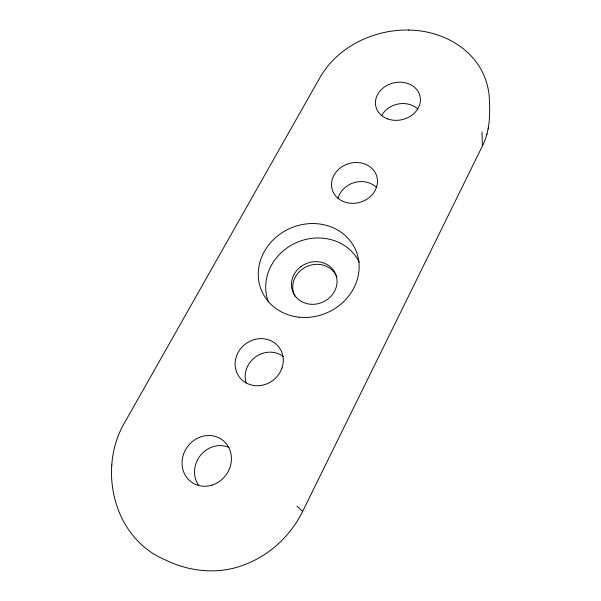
<?xml version="1.0" encoding="UTF-8"?>
<svg xmlns="http://www.w3.org/2000/svg" width="601" height="601" viewBox="0 0 601 601"><rect width="100%" height="100%" fill="white"/><g stroke="black" fill="none" stroke-linecap="round" stroke-linejoin="round"><path stroke-width="0.9" d="M408.635 30.05C373.747 29.374 337.717 46.683 320.025 77.416L125.774 420.655C96.836 467.323 112.815 538.158 165.463 559.967C189.548 571.829 218.148 574.714 243.488 565.09C269.158 555.737 290.553 535.949 302.596 511.504L482.16 146.479C490.303 130.883 490.221 112.913 489.161 95.814C488.02 83.599 483.55 71.707 476.142 61.895C460.441 41.033 434.087 30.32 408.41 30.05M111.824 465.467L111.876 465.076M486.69 134.842L486.893 134.008M488.132 128.907L488.343 128.043M296.939 506.162L302.461 511.293M482.002 132.01L482.348 145.675M295.076 296.338A23.011 20.862 -24 0 1 299.426 271.592L302.115 269.286A23.011 20.862 -24 0 1 325.532 265.912L328.559 267.407A23.011 20.862 -24 0 1 336.876 277.331M198.345 484.932A25.092 23.078 -55.3 0 1 200.591 455.205A25.092 23.078 -55.3 0 1 228.958 447.429M381.778 115.46A21.861 18.398 -12.8 0 1 417.815 108.954M338.04 198.42A22.387 19.6 -16.7 0 1 339.783 193.95L341.548 191.193A22.387 19.6 -16.7 0 1 376.677 187.632M246.079 382.882A23.845 22.079 -37.9 0 1 249.948 362.448L252.36 359.646A23.845 22.079 -37.9 0 1 283.612 356.709M268.339 301.732A49.635 44.94 -24 0 1 296.736 242.473A49.635 44.94 -24 0 1 359.285 262.186M376.542 187.189L375.234 190.284A23.236 20.141 -16.9 0 1 344.403 201.928A23.236 20.141 -16.9 0 1 333.923 175.312L335.764 172.464A23.236 20.141 -16.9 0 1 364.589 163.923A23.236 20.141 -16.9 0 1 376.542 187.189M281.982 368.007L280.464 371.531A24.806 22.8 -37.2 0 1 251.023 384.933L247.552 383.671A24.806 22.8 -37.2 0 1 240.145 349.339L242.661 346.439A24.806 22.8 -37.2 0 1 272.238 341.436A24.806 22.8 -37.2 0 1 281.982 368.007M300.906 266.656L298.201 268.978A23.154 20.96 -24 0 0 303.723 302.596L307.036 303.685A23.154 20.96 -24 0 0 324.608 301.236L327.688 299.26A23.154 20.96 -24 0 0 327.507 264.756L324.465 263.253A23.154 20.96 -24 0 0 300.906 266.656M387.547 118.855A22.665 18.864 -13.2 0 0 420.392 98.88A22.665 18.864 -13.2 0 0 385.842 86.063A22.665 18.864 -13.2 0 0 387.547 118.855M212.228 485.052A26.128 23.897 -53.9 0 0 224.819 442.096A26.128 23.897 -53.9 0 0 183.125 455.498A26.128 23.897 -53.9 0 0 212.228 485.052M299.193 317.178A51.243 46.059 -24 0 0 356.333 251.646A51.243 46.059 -24 0 0 270.555 242.691A51.243 46.059 -24 0 0 299.193 317.178"/></g></svg>
